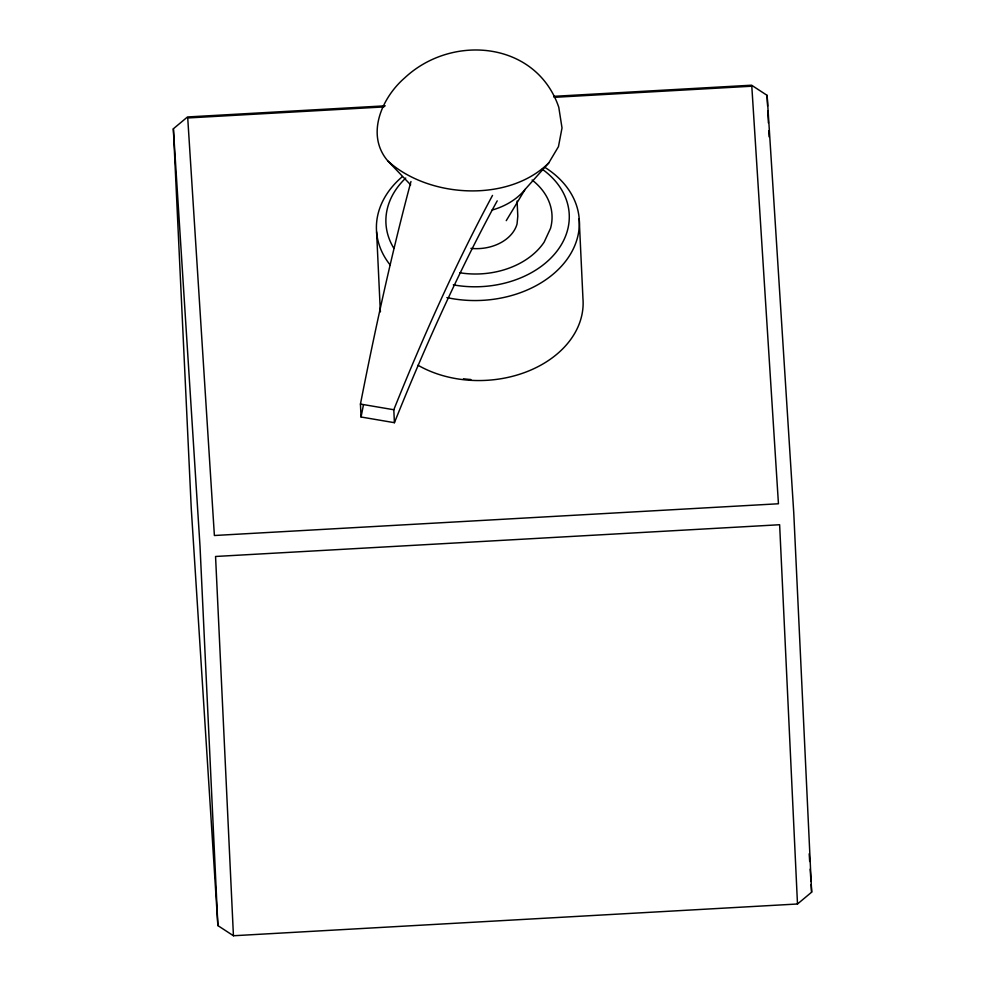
<?xml version="1.0" encoding="UTF-8"?>
<svg xmlns="http://www.w3.org/2000/svg" width="985" height="985" viewBox="0 0 985 985"><rect width="100%" height="100%" fill="white"/><g stroke="black" fill="none" stroke-linecap="round" stroke-linejoin="round"><path stroke-width="1.48" d="M497.216 200.854L493.116 208.34A1068.737 260.409 -76.6 0 0 394.419 422.688L361.064 417L360.448 404.072A1068.737 146.026 -84 0 1 410.967 181.511M506.253 220.652L525.091 189.403L548.768 162.919L558.458 146.642L562.016 127.951L558.778 107.254C536.308 41.308 452.164 33.441 404.737 77.864C381.848 97.626 365.337 134.945 387.942 161.084L410.659 184.848M548.768 162.919C508.26 202.922 428.734 198.01 387.942 161.084M553.841 96.333L751.567 85.203L767.118 95.36L793.762 512.914L811.64 892.176L797.493 903.996L233.433 935.75L217.882 925.592L191.238 508.051L173.36 128.776L187.507 116.956L385.233 105.826M383.928 106.922L187.729 117.966L214.385 535.508L778.446 503.766L751.801 86.212L554.062 97.343M360.448 404.072L393.803 409.748A1068.737 260.409 -76.6 0 1 492.512 195.412M809.19 853.798L809.682 861.481M810.175 869.152L810.95 881.427M811.147 884.505L811.64 892.176M173.36 128.776L200.017 546.33L217.882 925.592M767.118 95.36L767.623 106.109M767.832 110.714L768.411 123.002M768.78 130.673L769.063 136.816M797.493 903.996L779.628 524.734L215.555 556.476L233.433 935.75M579.192 218.707L582.96 298.714A101.529 75.192 -2.7 0 1 528.157 371.173A101.529 75.192 -2.7 0 1 418.034 365.25M517.088 201.051L517.802 216.171L517.051 223.964A40.311 29.858 -2.7 0 1 470.928 248.38M393.803 409.748L394.419 422.688M376.59 231.869L380.358 311.863A101.529 75.192 -2.7 0 1 380.198 308.859M459.663 272.747A74.515 55.185 -2.7 0 0 544.151 242.113L550.529 228.36A74.515 55.185 -2.7 0 0 532.109 180.021M470.867 379.52A91.753 67.953 -2.7 0 1 463.479 378.782M542.23 169.186A91.753 67.953 -2.7 0 1 556.931 251.187A91.753 67.953 -2.7 0 1 453.285 284.85M393.889 248.355A91.753 67.953 -2.7 0 1 405.746 178.051M525.091 189.403A63.126 46.738 -2.7 0 1 491.983 210.1M361.064 417A1068.737 146.026 -84 0 1 363.428 404.983M545.296 167.622A101.529 75.192 -2.7 0 1 566.03 260.705A101.529 75.192 -2.7 0 1 446.87 297.581M390.159 264.965A101.529 75.192 -2.7 0 1 402.04 176.918"/></g></svg>
